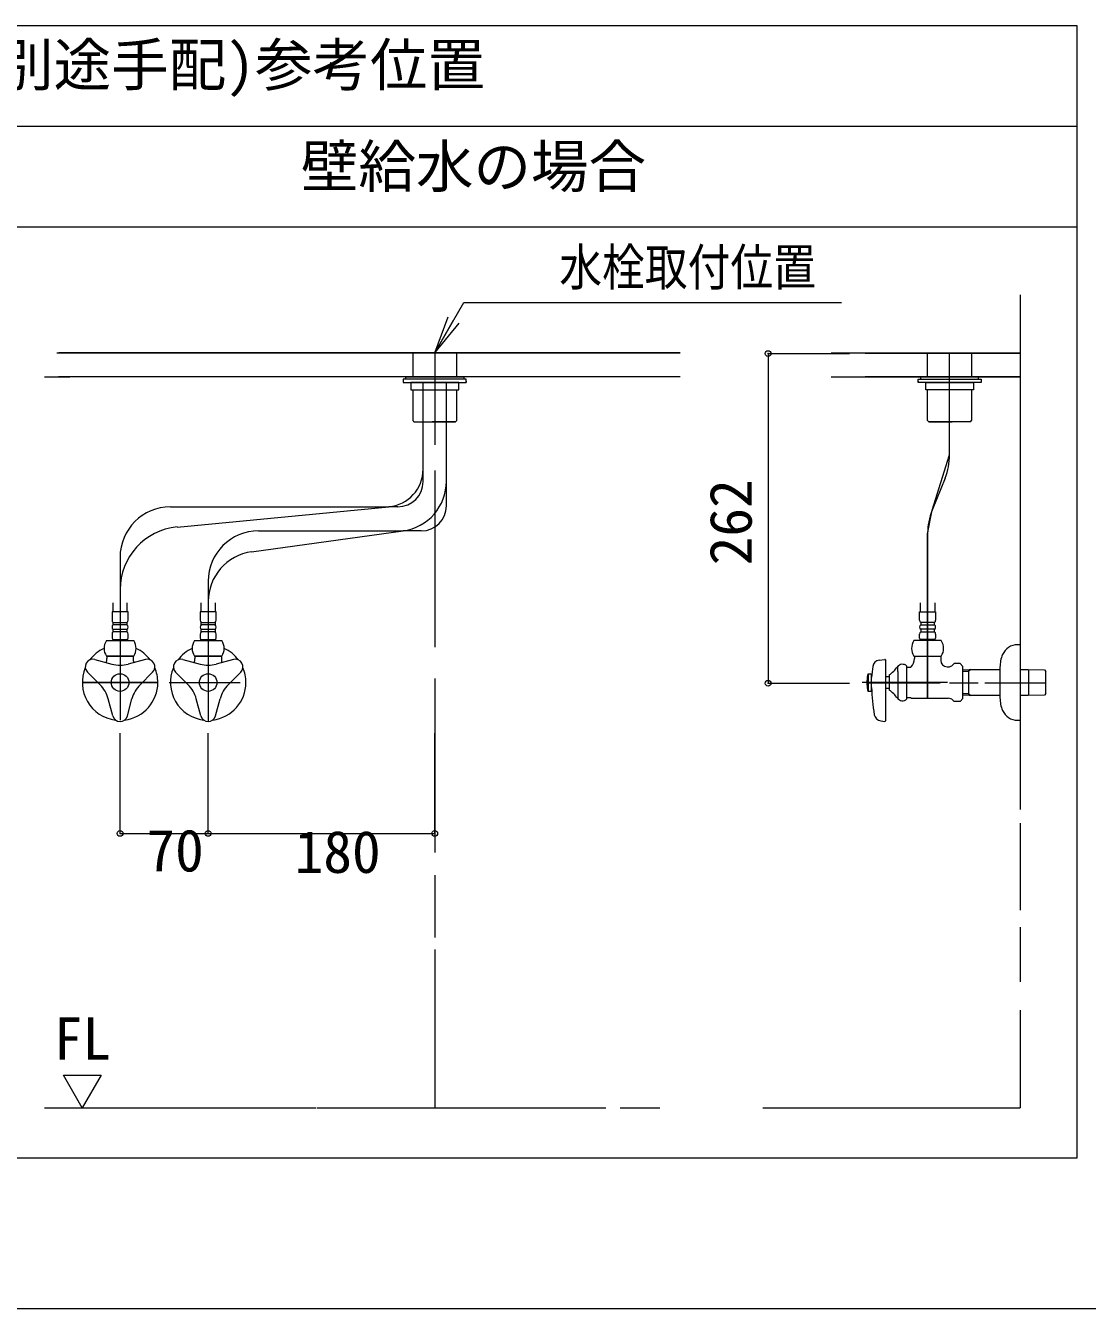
# Model space of a CAD drawing. Units: millimetres, scale not verified. Extents: x -1002 to 1002, y -687 to 676.
# Drawn here: x 339.6 to 708.6, y -687.1 to -241.1 of the extents above; entities that cross this region are included whole.
import ezdxf
from ezdxf.enums import TextEntityAlignment as Align

# ---------------------------------------------------------------- set-up
doc = ezdxf.new("R2010")
doc.units = ezdxf.units.MM
doc.header["$LTSCALE"] = 5
doc.header["$PDMODE"] = 32
doc.header["$PDSIZE"] = 2
doc.layers.add('F-0', color=7, linetype='Continuous', lineweight=15)
doc.styles.add('ＭＳ ゴシック', font='')
doc.styles.get('ＭＳ ゴシック').set_extended_font_data('MS Gothic')

msp = doc.modelspace()

# ---------------------------------------------------------------- linework, layer by layer
at = {"layer": 'F-0', "lineweight": 18}
for p, q in [((-38.79, -241.111), (704.96, -241.111)), ((-38.79, -276.111), (704.96, -276.111))]:
    msp.add_line(p, q, dxfattribs=at)
at = {"layer": 'F-0'}
for p, q in [((333.085, -311.111), (704.96, -311.111)), ((481.835, -354.861), (491.939, -337.361)), ((491.939, -337.361), (623.189, -337.361)), ((685.272, -334.736), (685.272, -355.137)), ((685.272, -334.736), (685.272, -398.955)), ((481.835, -354.861), (486.503, -342.401)), ((481.835, -354.861), (488.397, -343.494)), ((481.835, -354.861), (490.292, -344.588)), ((350.482, -354.861), (567.147, -354.861)), ((567.147, -354.861), (351.172, -354.861)), ((474.179, -354.861), (474.179, -363.174)), ((481.835, -354.885), (481.835, -386.898)), ((489.491, -363.174), (489.491, -354.861)), ((632.606, -355.137), (631.428, -355.137)), ((685.272, -355.137), (632.606, -355.137)), ((653.116, -363.174), (653.116, -354.861)), ((660.772, -390.288), (660.772, -354.861)), ((668.429, -354.861), (668.429, -363.174)), ((685.272, -355.137), (685.272, -379.98)), ((346.21, -363.174), (354.967, -363.174)), ((567.147, -363.174), (351.072, -363.174)), ((470.897, -364.049), (470.897, -365.142)), ((492.772, -364.049), (470.897, -364.049)), ((470.897, -365.142), (492.772, -365.142)), ((471.772, -363.174), (491.897, -363.174)), ((471.772, -364.049), (471.772, -363.174)), ((491.897, -364.049), (471.772, -364.049)), ((490.147, -365.142), (473.522, -365.142)), ((473.522, -365.142), (473.522, -367.767)), ((477.764, -395.329), (477.764, -365.028)), ((485.906, -399.441), (485.906, -365.182)), ((490.147, -367.767), (490.147, -365.142)), ((491.897, -363.174), (491.897, -364.049)), ((492.772, -365.142), (492.772, -364.049)), ((492.772, -364.705), (492.772, -365.142)), ((619.647, -363.174), (632.4, -363.174)), ((685.272, -363.174), (631.42, -363.174)), ((631.653, -363.174), (685.272, -363.174)), ((649.835, -365.142), (649.835, -364.049)), ((649.835, -364.049), (671.71, -364.049)), ((649.835, -364.705), (649.835, -365.142)), ((671.71, -365.142), (649.835, -365.142)), ((650.71, -363.174), (650.71, -364.049)), ((670.835, -363.174), (650.71, -363.174)), ((650.71, -364.049), (670.835, -364.049)), ((652.46, -365.142), (669.085, -365.142)), ((652.46, -367.767), (652.46, -365.142)), ((669.085, -365.142), (669.085, -367.767)), ((670.835, -364.049), (670.835, -363.174)), ((671.71, -364.049), (671.71, -365.142)), ((473.522, -367.767), (490.147, -367.767)), ((474.179, -367.767), (474.179, -378.442)), ((477.764, -395.329), (477.764, -367.767)), ((485.906, -399.441), (485.906, -367.767)), ((489.491, -378.442), (489.491, -367.767)), ((669.085, -367.767), (652.46, -367.767)), ((653.116, -378.442), (653.116, -367.767)), ((668.429, -367.767), (668.429, -378.442)), ((474.507, -378.77), (474.179, -378.442)), ((474.616, -378.88), (474.507, -378.77)), ((474.616, -378.88), (488.66, -378.88)), ((488.66, -378.88), (489.054, -378.88)), ((489.163, -378.77), (489.054, -378.88)), ((489.491, -378.442), (489.163, -378.77)), ((653.116, -378.442), (653.444, -378.77)), ((653.444, -378.77), (653.554, -378.88)), ((653.947, -378.88), (653.554, -378.88)), ((667.991, -378.88), (653.947, -378.88)), ((667.991, -378.88), (668.101, -378.77)), ((668.101, -378.77), (668.429, -378.442)), ((477.764, -399.645), (477.764, -395.329)), ((481.835, -395.751), (481.835, -457.231)), ((685.272, -394.073), (685.272, -411.052)), ((485.906, -408.027), (485.906, -399.441)), ((659.184, -398.472), (654.713, -409.553)), ((389.96, -408.395), (465.884, -408.395)), ((392.259, -415.414), (465.884, -408.395)), ((469.014, -408.395), (465.884, -408.395)), ((685.272, -406.782), (685.272, -423.385)), ((418.195, -424.03), (470.796, -416.777)), ((420.585, -416.777), (470.796, -416.777)), ((477.156, -416.777), (470.796, -416.777)), ((653.124, -417.737), (653.124, -474.955)), ((685.272, -416.507), (685.272, -508.629)), ((372.46, -425.895), (372.46, -437.19)), ((403.085, -434.277), (403.085, -441.366)), ((685.272, -432.636), (685.272, -513.586)), ((372.46, -437.19), (372.46, -482.515)), ((372.46, -437.19), (372.46, -482.515)), ((403.085, -441.366), (403.085, -483.049)), ((403.085, -441.366), (403.085, -483.049)), ((375.26, -444.855), (369.66, -444.855)), ((369.66, -444.855), (369.66, -447.808)), ((369.95, -441.832), (369.95, -444.855)), ((374.98, -444.855), (374.981, -441.832)), ((375.26, -447.808), (375.26, -444.855)), ((405.885, -444.855), (400.285, -444.855)), ((400.285, -444.855), (400.285, -447.808)), ((400.575, -441.832), (400.575, -444.855)), ((405.605, -444.855), (405.606, -441.832)), ((405.885, -447.808), (405.885, -444.855)), ((650.324, -444.855), (655.924, -444.855)), ((650.324, -447.808), (650.324, -444.855)), ((650.604, -444.855), (650.603, -441.832)), ((655.634, -441.832), (655.634, -444.855)), ((655.924, -444.855), (655.924, -447.808)), ((370.054, -448.574), (374.866, -448.574)), ((370.054, -449.449), (370.054, -448.574)), ((374.866, -449.449), (370.054, -449.449)), ((374.866, -448.574), (374.866, -449.449)), ((400.679, -448.574), (405.491, -448.574)), ((400.679, -449.449), (400.679, -448.574)), ((405.491, -449.449), (400.679, -449.449)), ((405.491, -448.574), (405.491, -449.449)), ((655.53, -448.574), (650.718, -448.574)), ((650.718, -448.574), (650.718, -449.449)), ((650.718, -449.449), (655.53, -449.449)), ((655.53, -449.449), (655.53, -448.574)), ((369.66, -452.62), (369.66, -454.042)), ((370.054, -450.98), (374.866, -450.98)), ((370.054, -451.855), (370.054, -450.98)), ((374.866, -451.855), (370.054, -451.855)), ((370.097, -454.48), (374.822, -454.48)), ((374.866, -450.98), (374.866, -451.855)), ((375.26, -454.042), (375.26, -452.62)), ((400.285, -452.62), (400.285, -454.042)), ((400.679, -450.98), (405.491, -450.98)), ((400.679, -451.855), (400.679, -450.98)), ((405.491, -451.855), (400.679, -451.855)), ((400.722, -454.48), (405.447, -454.48)), ((405.491, -450.98), (405.491, -451.855)), ((405.885, -454.042), (405.885, -452.62)), ((650.324, -454.042), (650.324, -452.62)), ((655.53, -450.98), (650.718, -450.98)), ((650.718, -450.98), (650.718, -451.855)), ((650.718, -451.855), (655.53, -451.855)), ((655.487, -454.48), (650.762, -454.48)), ((655.53, -451.855), (655.53, -450.98)), ((655.924, -452.62), (655.924, -454.042)), ((367.704, -454.917), (377.216, -454.917)), ((398.329, -454.917), (407.841, -454.917)), ((657.88, -454.917), (648.368, -454.917)), ((685.272, -456.361), (684.397, -456.361)), ((685.272, -456.361), (685.272, -482.48)), ((363.667, -461.482), (369.629, -463.079)), ((377.216, -460.299), (367.704, -460.299)), ((367.866, -460.299), (367.866, -461.179)), ((367.866, -460.299), (368.375, -460.299)), ((368.375, -460.299), (376.545, -460.299)), ((381.253, -461.482), (375.291, -463.079)), ((376.545, -460.299), (377.054, -460.299)), ((377.054, -460.299), (377.054, -461.179)), ((377.054, -461.179), (377.054, -461.83)), ((394.292, -461.482), (400.254, -463.079)), ((407.841, -460.299), (398.329, -460.299)), ((398.491, -460.299), (398.491, -461.179)), ((398.491, -460.299), (399, -460.299)), ((399, -460.299), (407.17, -460.299)), ((411.878, -461.482), (405.916, -463.079)), ((407.17, -460.299), (407.679, -460.299)), ((407.679, -460.299), (407.679, -461.179)), ((407.679, -461.179), (407.679, -461.83)), ((636.298, -461.697), (638.219, -461.427)), ((638.468, -461.644), (638.468, -482.797)), ((642.812, -465.691), (642.812, -463.761)), ((645.905, -475.205), (645.905, -463.768)), ((648.368, -460.299), (657.88, -460.299)), ((648.53, -460.299), (649.039, -460.299)), ((648.53, -460.299), (648.53, -461.179)), ((649.039, -460.299), (657.209, -460.299)), ((657.209, -460.299), (657.718, -460.299)), ((662.312, -462.919), (661.854, -463.377)), ((664.385, -462.919), (662.312, -462.919)), ((664.385, -462.919), (665.374, -463.908)), ((361.132, -465.873), (365.496, -470.238)), ((383.788, -465.873), (379.424, -470.238)), ((391.757, -465.873), (396.121, -470.238)), ((414.413, -465.873), (410.049, -470.238)), ((481.835, -468.051), (481.835, -528.547)), ((632.43, -466.424), (632.286, -466.97)), ((632.43, -466.424), (633.655, -466.424)), ((632.43, -466.424), (632.43, -472.549)), ((633.655, -472.549), (633.655, -466.424)), ((638.468, -467.408), (639.78, -467.408)), ((639.78, -466.861), (639.78, -472.111)), ((642.812, -465.691), (642.812, -473.282)), ((647.178, -464.236), (647.396, -464.017)), ((659.905, -464.017), (660.307, -464.017)), ((665.374, -475.064), (665.374, -463.908)), ((665.374, -465.051), (667.562, -465.004)), ((665.374, -465.565), (667.343, -465.518)), ((668.265, -464.98), (667.343, -465.512)), ((667.343, -465.004), (667.343, -473.968)), ((667.562, -465.004), (668.484, -464.98)), ((678.272, -464.147), (678.272, -474.825)), ((685.272, -464.98), (687.202, -464.98)), ((687.202, -464.98), (688.124, -465.004)), ((688.124, -465.004), (693.741, -465.124)), ((688.343, -465.512), (688.343, -465.004)), ((688.343, -473.968), (688.343, -465.512)), ((693.741, -465.124), (694.249, -465.66)), ((694.249, -465.661), (694.249, -465.66)), ((694.249, -465.877), (694.249, -465.661)), ((694.249, -473.095), (694.249, -465.877)), ((359.335, -469.486), (385.585, -469.486)), ((385.585, -469.486), (359.335, -469.486)), ((389.52, -469.486), (392.712, -469.486)), ((389.96, -469.486), (414.16, -469.486)), ((660.012, -469.486), (630.41, -469.486)), ((657.46, -469.738), (632.43, -469.738)), ((639.78, -471.564), (638.468, -471.564)), ((670.685, -469.738), (660.717, -469.738)), ((694.249, -469.738), (673.057, -469.738)), ((369.924, -481.103), (368.327, -475.141)), ((374.996, -481.103), (376.593, -475.141)), ((400.549, -481.103), (398.952, -475.141)), ((405.621, -481.103), (407.218, -475.141)), ((645.905, -474.736), (646.562, -474.736)), ((646.562, -474.736), (647.178, -474.736)), ((647.178, -474.736), (647.396, -474.955)), ((647.396, -474.955), (660.307, -474.955)), ((662.312, -476.053), (661.854, -475.596)), ((667.343, -473.454), (665.374, -473.407)), ((667.562, -473.968), (665.374, -473.921)), ((667.343, -473.46), (668.265, -473.992)), ((668.484, -473.992), (667.562, -473.968)), ((677.843, -473.992), (668.484, -473.992)), ((678.272, -473.992), (677.843, -473.992)), ((687.202, -473.992), (685.272, -473.992)), ((688.124, -473.968), (687.202, -473.992)), ((693.741, -473.848), (688.124, -473.968)), ((694.249, -473.312), (693.741, -473.848)), ((694.249, -473.311), (694.249, -473.095)), ((694.249, -473.312), (694.249, -473.311)), ((636.812, -482.816), (638.219, -483.014)), ((481.835, -498.545), (481.835, -526.088)), ((685.272, -518.352), (685.272, -548.664)), ((481.835, -536.417), (481.835, -558.082)), ((685.272, -554.574), (685.272, -573.523)), ((481.835, -562.352), (481.835, -617.361)), ((685.272, -583.36), (685.272, -617.361)), ((352.772, -605.994), (365.897, -605.994)), ((359.335, -617.361), (352.772, -605.994)), ((365.897, -605.994), (359.335, -617.361)), ((346.21, -617.361), (419.056, -617.361)), ((359.335, -617.361), (410.859, -617.361)), ((419.056, -617.361), (440.574, -617.361)), ((421.105, -617.361), (430.669, -617.361)), ((440.915, -617.361), (539.174, -617.361)), ((450.137, -617.361), (541.28, -617.361)), ((546.245, -617.361), (560.008, -617.361)), ((595.871, -617.361), (685.272, -617.361)), ((619.647, -617.361), (685.272, -617.361)), ((-1002.086, -687.064), (1002.034, -687.064))]:
    msp.add_line(p, q, dxfattribs=at)
at = {"layer": 'F-0', "color": 4, "lineweight": 9}
for p, q in [((597.687, -355.137), (597.687, -469.738)), ((597.687, -355.137), (626.016, -355.137)), ((597.687, -469.738), (626.016, -469.738)), ((372.46, -521.948), (372.46, -487.126)), ((403.085, -521.948), (403.085, -487.126)), ((481.835, -521.948), (481.835, -487.126)), ((372.46, -521.948), (403.085, -521.948)), ((403.085, -521.948), (481.835, -521.948))]:
    msp.add_line(p, q, dxfattribs=at)
at = {"layer": 'F-0', "lineweight": 18}
msp.add_lwpolyline([(704.96, -241.111), (704.96, -634.861), (333.085, -634.861)], dxfattribs=at)
at = {"layer": 'F-0'}
for points in [[(619.647, -354.861), (632.368, -354.861), (685.272, -354.861)], [(653.124, -474.955), (653.124, -417.737), (654.713, -409.553), (660.772, -390.288), (660.772, -354.861)], [(489.054, -378.88), (489.01, -378.88), (480.96, -378.88)], [(653.554, -378.88), (653.597, -378.88), (661.647, -378.88)], [(370.054, -454.48), (369.835, -454.699), (369.835, -454.917)], [(375.085, -454.917), (375.085, -454.699), (374.866, -454.48)], [(400.679, -454.48), (400.46, -454.699), (400.46, -454.917)], [(405.71, -454.917), (405.71, -454.699), (405.491, -454.48)], [(650.499, -454.917), (650.499, -454.699), (650.718, -454.48)], [(655.53, -454.48), (655.749, -454.699), (655.749, -454.917)], [(657.718, -460.299), (657.718, -461.179), (657.718, -461.83)], [(647.178, -464.236), (646.562, -464.236), (645.905, -464.236)], [(668.484, -464.98), (677.843, -464.98), (678.272, -464.98)], [(633.655, -472.549), (632.43, -472.549), (632.313, -472.111)], [(642.812, -473.282), (642.812, -474.955), (642.812, -475.101)], [(665.374, -475.064), (664.385, -476.053), (662.312, -476.053)], [(684.397, -482.611), (685.272, -482.611), (685.272, -482.48)]]:
    msp.add_lwpolyline(points, dxfattribs=at)
for centre in [(372.46, -469.486), (403.085, -469.486)]:
    msp.add_circle(centre, 3.062, dxfattribs=at)
for centre, radius, start, end in [((638.897, -390.288), 21.875, 338.02737, 0), ((464.639, -395.329), 13.125, 275.44583, 360), ((469.014, -399.645), 8.75, 270, 0), ((468.406, -399.441), 17.5, 277.84996, 0), ((389.96, -425.895), 17.5, 90, 180), ((477.156, -408.027), 8.75, 270, 0), ((674.999, -417.737), 21.875, 158.02737, 180), ((394.335, -437.19), 21.875, 95.44583, 180), ((420.585, -434.277), 17.5, 90, 180), ((420.585, -441.366), 17.5, 97.84996, 180), ((370.601, -447.808), 0.941, 180, 234.43222), ((370.601, -450.214), 0.941, 125.56778, 234.43222), ((374.319, -447.808), 0.941, 305.56778, 0), ((374.319, -450.214), 0.941, 305.56778, 54.43222), ((401.226, -447.808), 0.941, 180, 234.43222), ((401.226, -450.214), 0.941, 125.56778, 234.43222), ((404.944, -447.808), 0.941, 305.56778, 0), ((404.944, -450.214), 0.941, 305.56778, 54.43222), ((651.265, -447.808), 0.941, 180, 234.43222), ((651.265, -450.214), 0.941, 125.56778, 234.43222), ((654.983, -447.808), 0.941, 305.56778, 0), ((654.983, -450.214), 0.941, 305.56778, 54.43222), ((370.097, -454.042), 0.438, 180, 270), ((370.601, -452.62), 0.941, 125.56778, 180), ((374.822, -454.042), 0.438, 270, 0), ((374.319, -452.62), 0.941, 0, 54.43222), ((400.722, -454.042), 0.438, 180, 270), ((401.226, -452.62), 0.941, 125.56778, 180), ((405.447, -454.042), 0.438, 270, 0), ((404.944, -452.62), 0.941, 0, 54.43222), ((651.265, -452.62), 0.941, 125.56778, 180), ((650.762, -454.042), 0.438, 180, 270), ((655.487, -454.042), 0.438, 270, 0), ((654.983, -452.62), 0.941, 0, 54.43222), ((372.46, -469.486), 13.125, 115.15066, 143.05689), ((371.694, -457.608), 4.812, 146.00705, 213.99295), ((373.226, -457.608), 4.812, 326.00705, 33.99295), ((372.46, -469.486), 13.125, 36.94311, 64.84934), ((403.085, -469.486), 13.125, 115.15066, 143.05689), ((402.319, -457.608), 4.812, 146.00705, 213.99295), ((403.851, -457.608), 4.812, 326.00705, 33.99295), ((403.085, -469.486), 13.125, 36.94311, 64.84934), ((652.358, -457.608), 4.812, 146.00705, 213.99295), ((653.89, -457.608), 4.812, 326.00705, 33.99295), ((684.397, -462.049), 5.688, 90, 156.44354), ((362.988, -464.017), 2.625, 75, 225), ((363.747, -461.179), 4.119, 340.64106, 0), ((372.46, -452.514), 10.938, 255, 285), ((379.241, -461.83), 2.188, 180, 199.83613), ((381.932, -464.017), 2.625, 315, 105), ((393.613, -464.017), 2.625, 75, 225), ((394.372, -461.179), 4.119, 340.64106, 0), ((403.085, -452.514), 10.938, 255, 285), ((409.866, -461.83), 2.188, 180, 199.83613), ((412.557, -464.017), 2.625, 315, 105), ((636.664, -464.297), 2.625, 98.00409, 170.40851), ((638.249, -461.644), 0.219, 0, 98.00409), ((644.374, -465.33), 2.188, 45.573, 143.1301), ((644.411, -461.179), 4.119, 316.4444, 0), ((659.905, -461.83), 2.188, 180, 270), ((660.307, -461.83), 2.188, 270, 315), ((689.21, -464.147), 10.938, 156.44354, 180), ((372.46, -469.486), 13.125, 156.94311, 263.05689), ((372.46, -469.486), 13.125, 0, 23.05689), ((403.085, -469.486), 13.125, 156.94311, 263.05689), ((403.085, -469.486), 13.125, 0, 23.05689), ((642.93, -469.486), 10.938, 166.70293, 180), ((666.429, -469.327), 32.812, 170.40851, 177.22136), ((633.915, -458.152), 10.5, 303.95919, 326.04081), ((357.762, -477.972), 10.938, 15, 45), ((372.46, -469.486), 13.125, 276.94311, 0), ((387.158, -477.972), 10.938, 135, 165), ((388.387, -477.972), 10.938, 15, 45), ((403.085, -469.486), 13.125, 276.94311, 0), ((417.783, -477.972), 10.938, 135, 165), ((642.93, -469.486), 10.938, 180, 193.29707), ((642.93, -469.486), 10.938, 193.29707, 193.88654), ((699.28, -469.486), 65.648, 181.52753, 189.8029), ((633.915, -480.82), 10.5, 33.95919, 56.04081), ((644.374, -473.642), 2.188, 216.8699, 314.427), ((660.307, -477.142), 2.188, 45, 90), ((689.21, -474.825), 10.938, 180, 203.55646), ((372.46, -480.424), 2.625, 195, 345), ((403.085, -480.424), 2.625, 195, 345), ((637.177, -480.216), 2.625, 189.8029, 262), ((684.397, -476.924), 5.688, 203.55646, 270), ((638.249, -482.797), 0.219, 262, 0)]:
    msp.add_arc(centre, radius, start, end, dxfattribs=at)
at = {"layer": 'F-0', "color": 6}
for p in [(597.687, -355.137), (597.687, -469.738), (372.46, -521.948), (403.085, -521.948), (481.835, -521.948)]:
    msp.add_point(p, dxfattribs=at)

# ---------------------------------------------------------------- texts
at = {"layer": 'F-0', "style": 'ＭＳ ゴシック'}
for s, p in [('止水栓(別途手配)参考位置', (259.404, -266.427)), ('壁給水の場合', (435.289, -301.756)), ('70', (381.602, -539.578)), ('180', (433.122, -540.069)), ('FL', (349.404, -604.974))]:
    msp.add_text(s, height=14.66, dxfattribs=at).set_placement(p, align=Align.BOTTOM_LEFT)
at = {"layer": 'F-0', "style": 'ＭＳ ゴシック', "width": 0.85}
msp.add_text('水栓取付位置', height=12.83, dxfattribs=at).set_placement((525.089, -335.328), align=Align.BOTTOM_LEFT)
at = {"layer": 'F-0', "style": 'ＭＳ ゴシック'}
msp.add_text('262', height=14.66, rotation=90, dxfattribs=at).set_placement((596.392, -428.742), align=Align.BOTTOM_LEFT)

doc.saveas('drawing.dxf')
